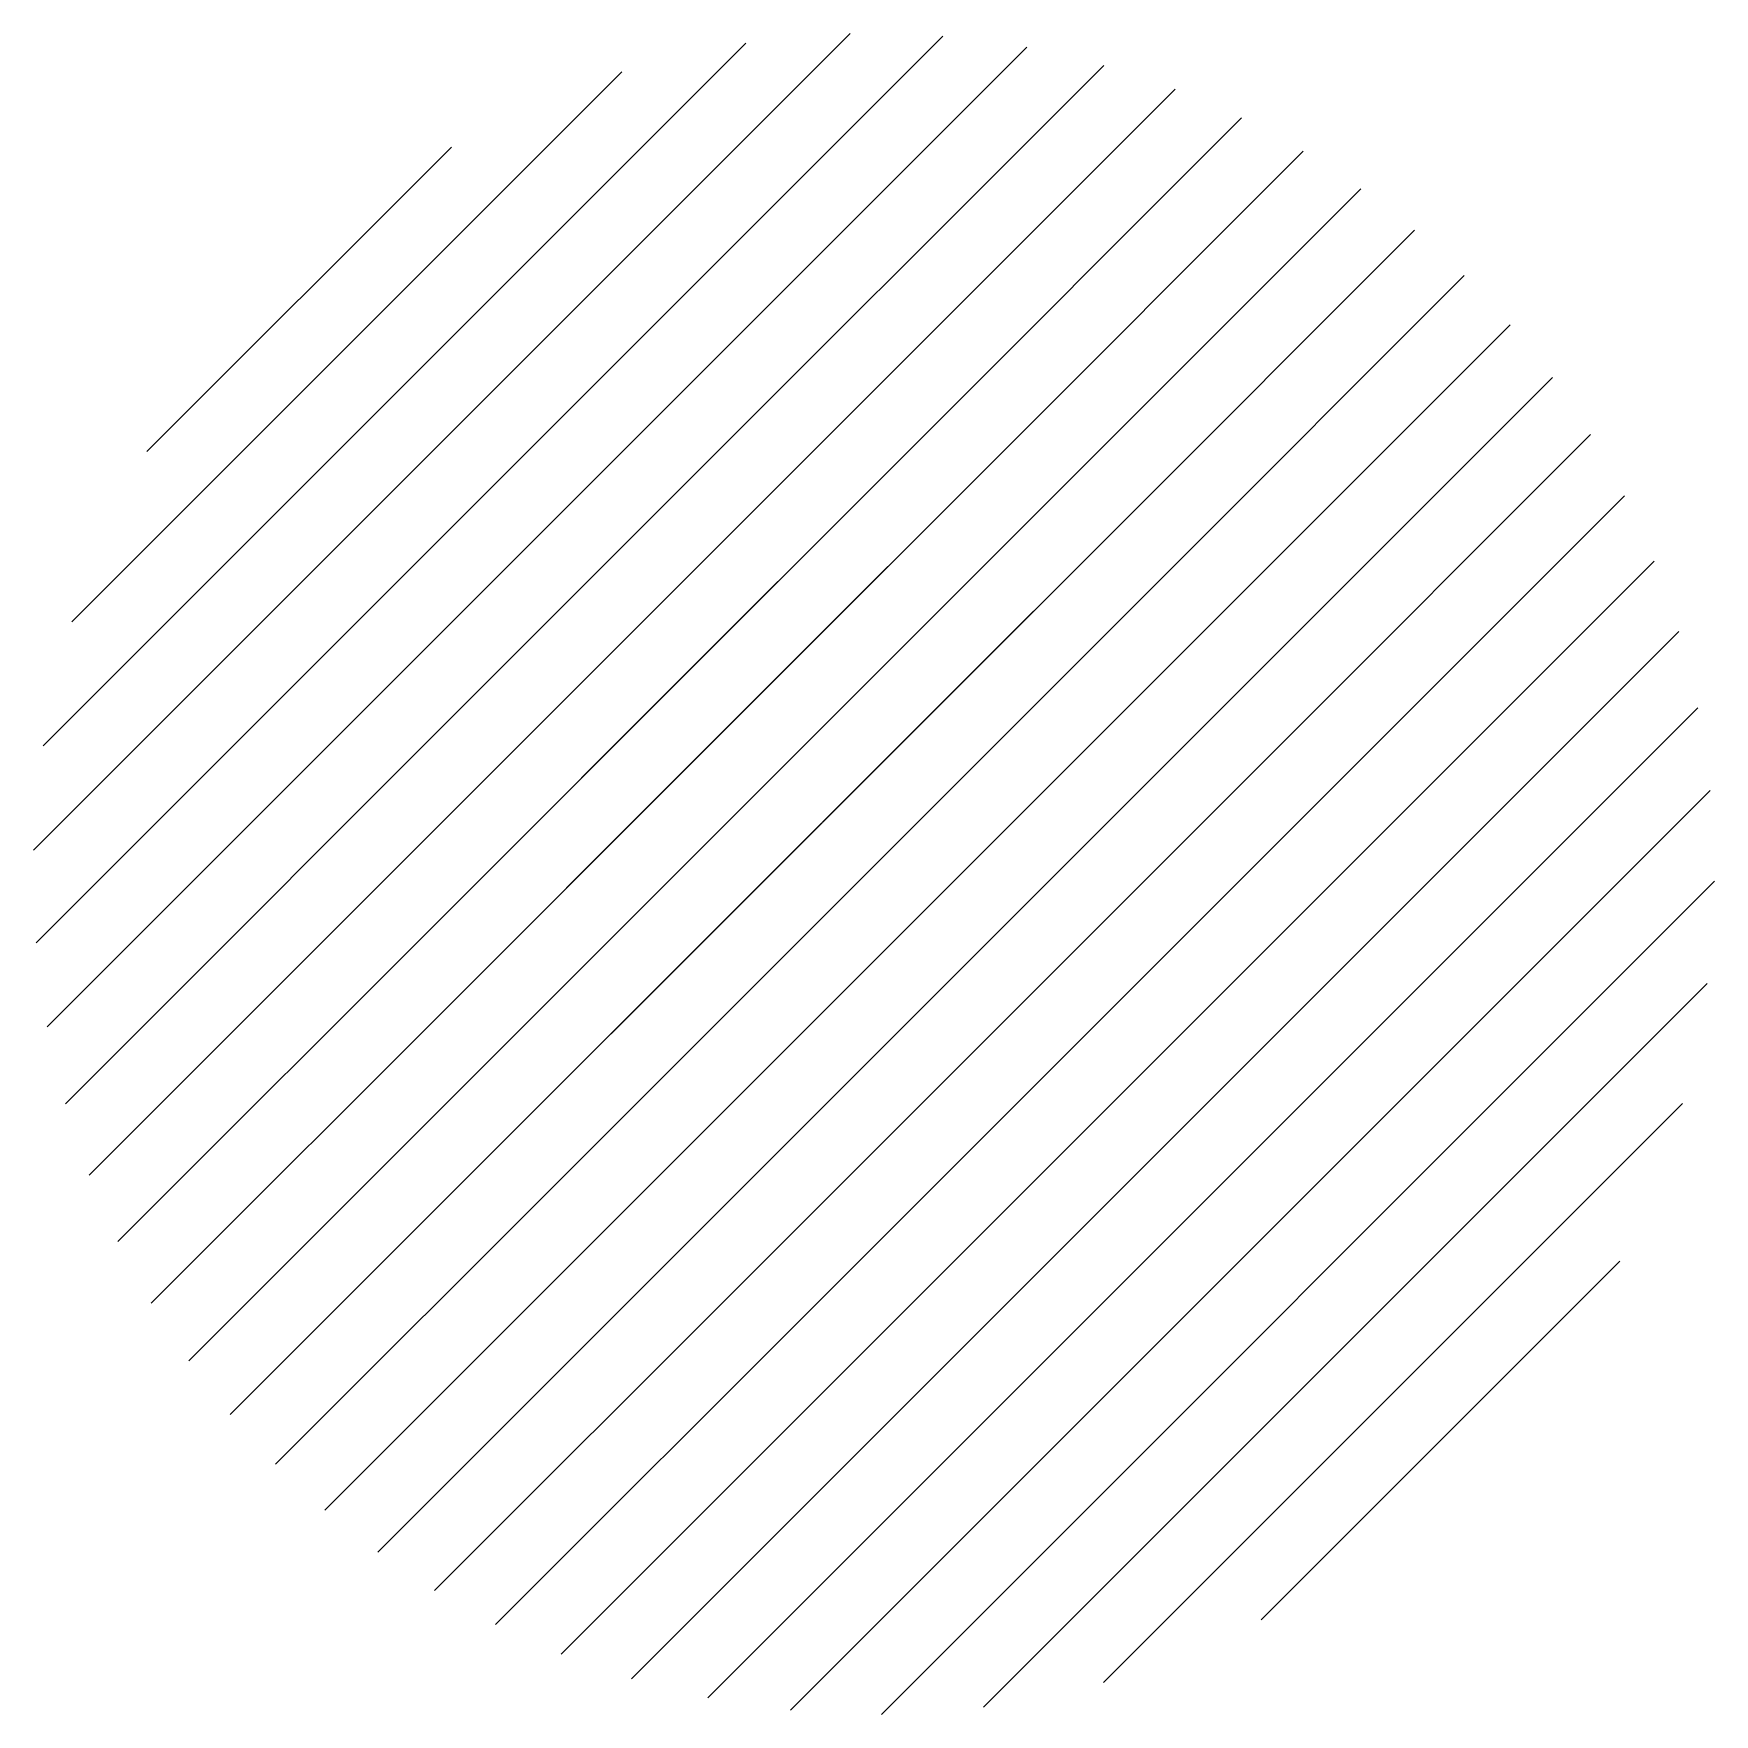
# Model space of a CAD drawing. Extents: x -137808 to 103746506, y -332957 to -111547.
# Drawn here: x 161677 to 162196, y -204106 to -203587 of the extents above; entities that cross this region are included whole.
import ezdxf

# ---------------------------------------------------------------- set-up
doc = ezdxf.new("R2010")
doc.units = 0
doc.header["$LTSCALE"] = 25
doc.header["$MEASUREMENT"] = 0
doc.layers.get('0').update_dxf_attribs({"linetype": 'CONTINUOUS'})
doc.layers.add('电-强电平面-箭头', color=3, linetype='CONTINUOUS')
doc.styles.add('IDQSTYLE', font='txt.shx', dxfattribs={"width": 0.7, "bigfont": 'hztxt.shx'})

# ---------------------------------------------------------------- blocks, each defined once
blk = doc.blocks.new('*X')
at = {"color": 0, "linetype": 'Continuous'}
for p, q in [((278.3569, 223.2026), (280.786, 225.6317)), ((278.3644, 222.9272), (281.0614, 225.6242)), ((278.3852, 223.5137), (280.4749, 225.6035)), ((278.3977, 222.6777), (281.3109, 225.5909)), ((278.471, 223.8824), (280.1062, 225.5176)), ((280.1989, 224.196), (281.5401, 225.5372)), ((280.6515, 224.3658), (281.7522, 225.4665)), ((280.9478, 224.3793), (281.9494, 225.3809)), ((278.6942, 224.3884), (279.6002, 225.2944)), ((281.1889, 224.3375), (282.1332, 225.2818)), ((281.3948, 224.2606), (282.3045, 225.1703)), ((281.5734, 224.1563), (282.464, 225.0469)), ((281.7281, 224.0282), (282.612, 224.9121)), ((281.86, 223.8772), (282.7487, 224.7659)), ((281.9684, 223.7028), (282.874, 224.6084)), ((282.0502, 223.5018), (282.9875, 224.439)), ((279.6093, 223.0408), (280.9478, 224.3793)), ((279.6228, 223.3371), (280.6515, 224.3658)), ((279.6511, 222.7997), (281.1889, 224.3375)), ((279.7281, 222.5938), (281.3948, 224.2606)), ((282.0987, 223.2674), (283.0887, 224.2574)), ((279.7926, 223.7897), (280.1989, 224.196)), ((279.8323, 222.4153), (281.5734, 224.1563)), ((282.0969, 222.9828), (283.1766, 224.0625)), ((279.9421, 223.0907), (280.8979, 224.0465)), ((279.9605, 222.2605), (281.7281, 224.0282)), ((279.9855, 222.8513), (281.1374, 224.0031)), ((279.9869, 223.4183), (280.5703, 224.0017)), ((280.0743, 222.6573), (281.3313, 223.9143)), ((280.1114, 222.1286), (281.86, 223.8772)), ((281.9773, 222.5803), (283.2499, 223.853)), ((278.4514, 222.4485), (279.7926, 223.7897)), ((280.1975, 222.4976), (281.491, 223.7911)), ((280.2858, 222.0202), (281.9684, 223.7028)), ((280.3519, 222.3692), (281.6194, 223.6367)), ((280.3618, 220.682), (283.3066, 223.6268)), ((280.4868, 221.9384), (282.0502, 223.5018)), ((280.5398, 222.2742), (281.7144, 223.4488)), ((280.6077, 220.645), (283.3436, 223.3809)), ((278.5221, 222.2364), (279.6228, 223.3371)), ((280.7212, 221.8899), (282.0987, 223.2674)), ((280.7703, 222.2219), (281.7668, 223.2183)), ((280.8783, 220.6328), (283.3559, 223.1104)), ((278.6078, 222.0392), (279.6093, 223.0408)), ((281.0058, 221.8917), (282.0969, 222.9828)), ((281.076, 222.2447), (281.7439, 222.9127)), ((281.1824, 220.6541), (283.3345, 222.8062)), ((278.7068, 221.8554), (279.6511, 222.7997)), ((278.8184, 221.6841), (279.7281, 222.5938)), ((281.4083, 222.0113), (281.9773, 222.5803)), ((278.9417, 221.5246), (279.8323, 222.4153)), ((281.539, 220.7278), (283.2608, 222.4497)), ((279.0765, 221.3766), (279.9605, 222.2605)), ((279.2227, 221.2399), (280.1114, 222.1286)), ((279.3803, 221.1147), (280.2858, 222.0202)), ((280.1356, 220.7387), (281.4083, 222.0113)), ((282.0079, 220.9139), (283.0747, 221.9807)), ((279.5496, 221.0011), (280.4868, 221.9384)), ((279.7312, 220.8999), (280.7212, 221.8899)), ((279.9261, 220.812), (281.0058, 221.8917))]:
    blk.add_line(p, q, dxfattribs=at)
blk = doc.blocks.new('HC000750')
at = {"color": 0, "linetype": 'Continuous', "xscale": 0.5, "yscale": 0.5, "zscale": 0.5}
blk.add_blockref('*X', (-96.9185, -223.378), dxfattribs=at)
at = {"color": 0, "style": 'IDQSTYLE', "width": 0.7}
blk.add_attdef('PSFHATT', (2.625, -5.1193), '', height=2.5, dxfattribs=at)

msp = doc.modelspace()

# ---------------------------------------------------------------- block references
at = {"layer": '电-强电平面-箭头', "color": 4, "xscale": 207.36, "yscale": 207.36, "zscale": 207.36}
msp.add_blockref('HC000750', (152914.23, -180661.17), dxfattribs=at)

doc.saveas('drawing.dxf')
